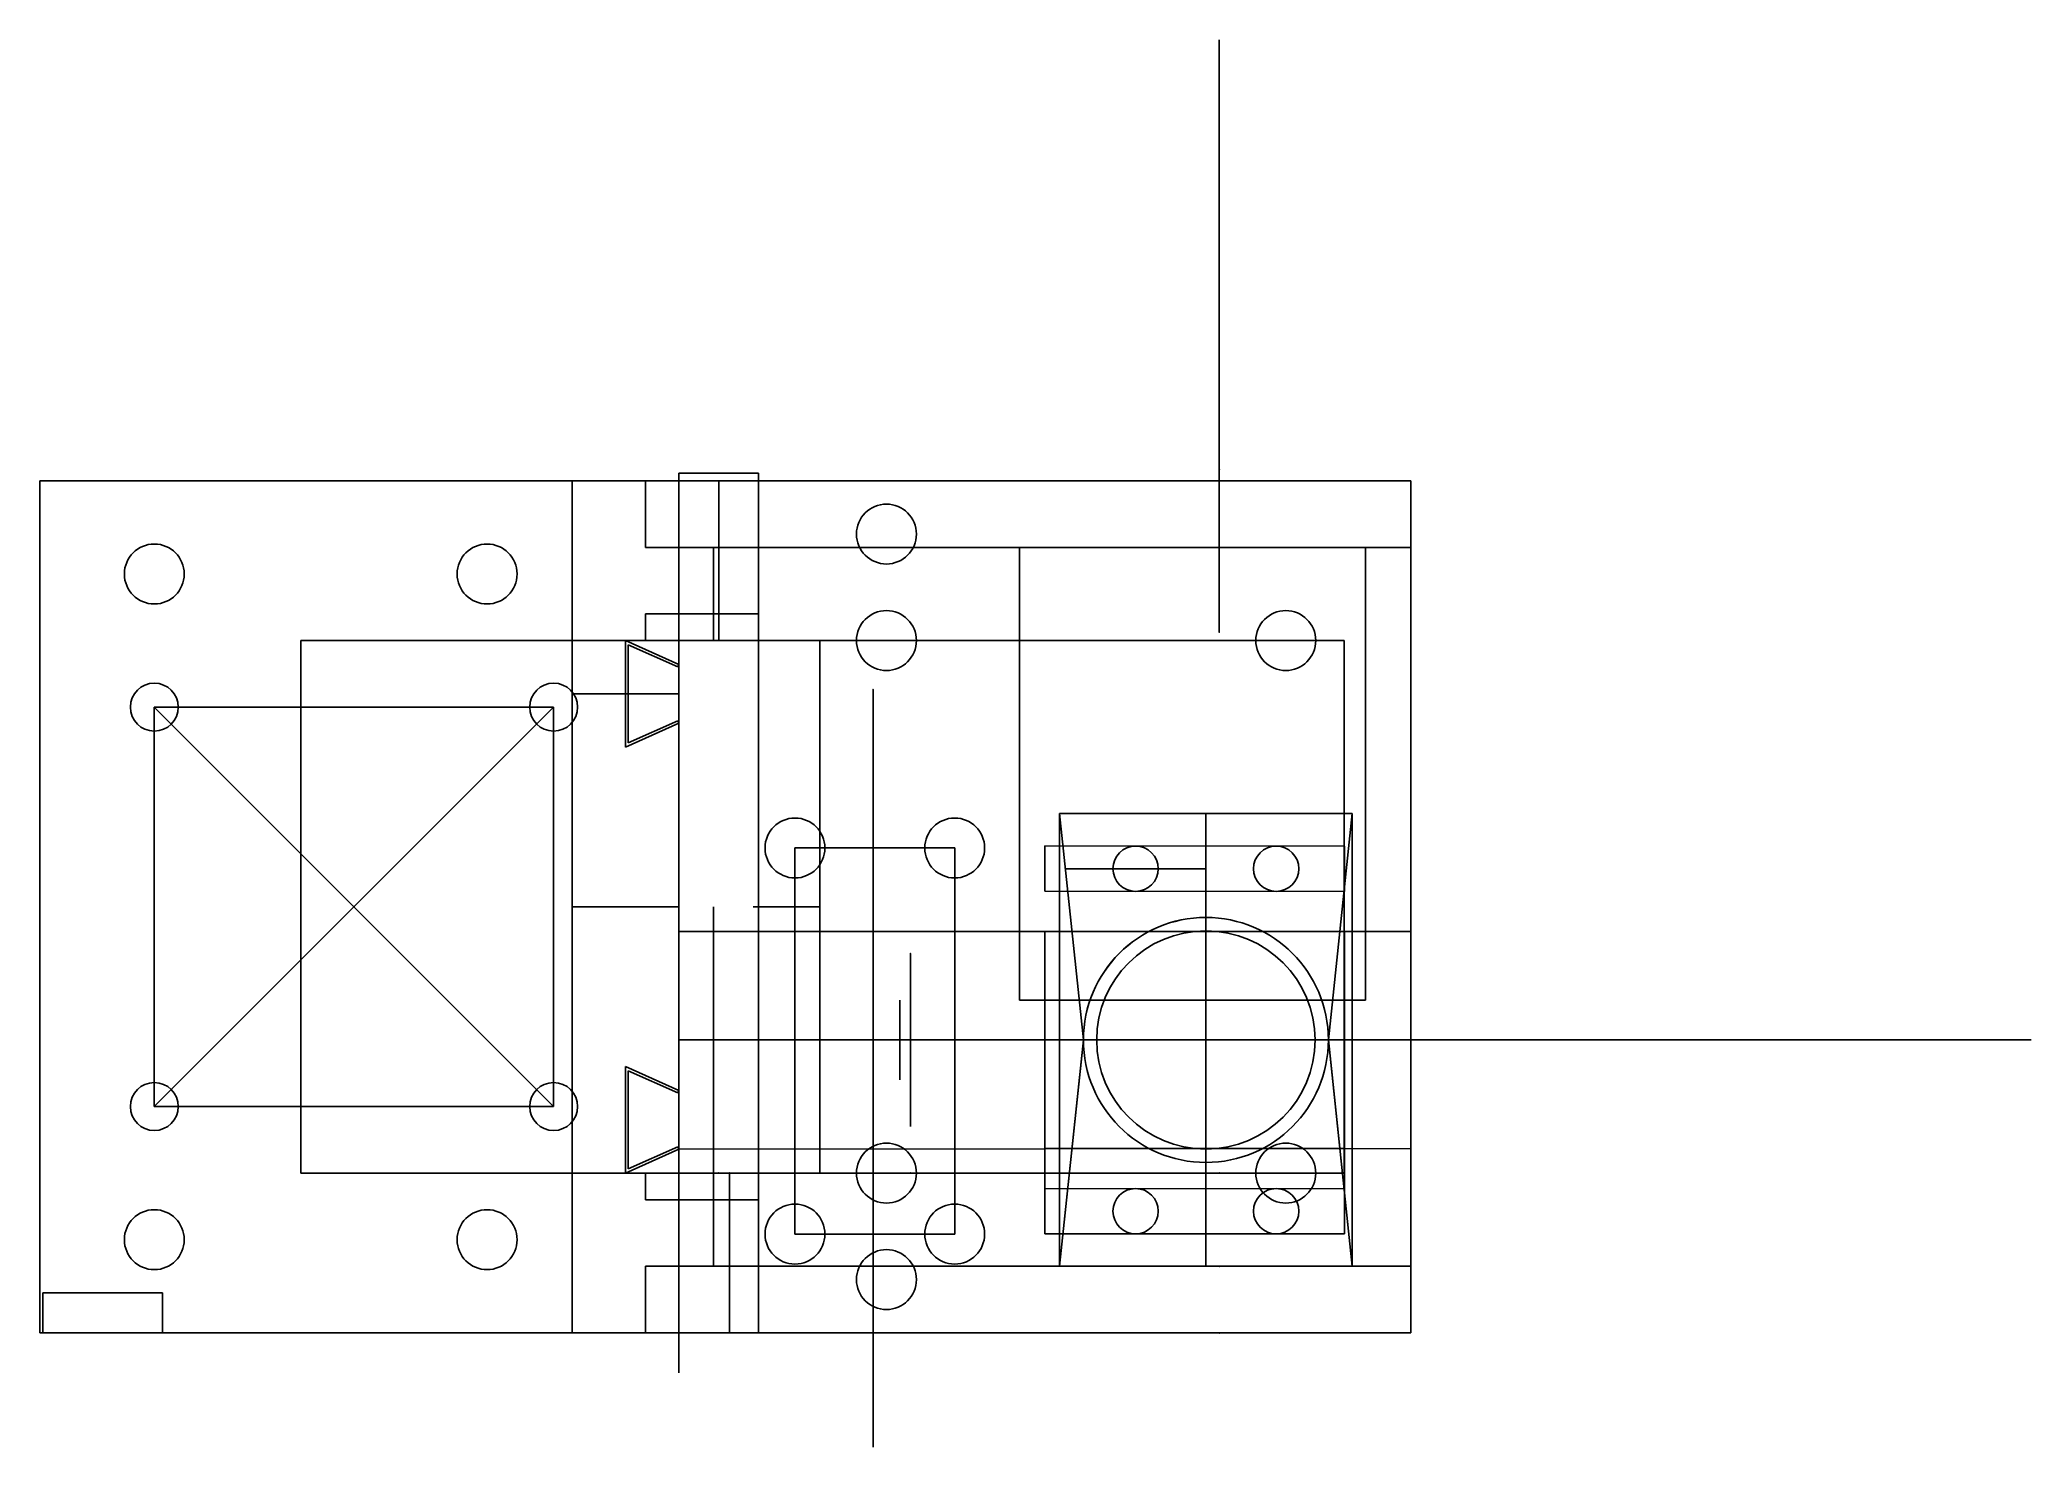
# Model space of a CAD drawing. Header units: centimetres. Extents: x -8.9 to 6.1, y -2.1 to 8.5.
import ezdxf

# ---------------------------------------------------------------- set-up
doc = ezdxf.new("R2010")
doc.units = ezdxf.units.CM
doc.header["$MEASUREMENT"] = 0
for name, color, linetype in [('robbans valve v22_Sketch10', 7, 'Continuous'), ('robbans valve v22_Sketch25', 7, 'Continuous'), ('robbans valve v22_Sketch26', 7, 'Continuous'), ('robbans valve v22_Sketch27', 7, 'Continuous'), ('robbans valve v22_Sketch28', 7, 'Continuous'), ('robbans valve v22_Sketch29', 7, 'Continuous'), ('robbans valve v22_Sketch30', 7, 'Continuous'), ('robbans valve v22_Sketch31', 7, 'Continuous'), ('robbans valve v22_Sketch32', 7, 'Continuous'), ('robbans valve v22_Sketch33', 7, 'Continuous'), ('robbans valve v22_Sketch34', 7, 'Continuous'), ('robbans valve v22_Sketch35', 7, 'Continuous'), ('robbans valve v22_Sketch36', 7, 'Continuous'), ('robbans valve v22_Sketch37', 7, 'Continuous'), ('robbans valve v22_Sketch38', 7, 'Continuous'), ('robbans valve v22_Sketch39', 7, 'Continuous'), ('robbans valve v22_Sketch40', 7, 'Continuous'), ('robbans valve v22_Sketch41', 7, 'Continuous'), ('robbans valve v22_Sketch42', 7, 'Continuous'), ('robbans valve v22_Sketch43', 7, 'Continuous'), ('robbans valve v22_Sketch44', 7, 'Continuous'), ('robbans valve v22_Sketch45', 7, 'Continuous'), ('robbans valve v22_Sketch46', 7, 'Continuous'), ('robbans valve v22_Sketch47', 7, 'Continuous'), ('robbans valve v22_Sketch48', 7, 'Continuous'), ('robbans valve v22_Sketch49', 7, 'Continuous'), ('robbans valve v22_Sketch50', 7, 'Continuous'), ('robbans valve v22_Sketch51', 7, 'Continuous'), ('robbans valve v22_Sketch52', 7, 'Continuous'), ('robbans valve v22_Sketch53', 7, 'Continuous'), ('robbans valve v22_Sketch54', 7, 'Continuous'), ('robbans valve v22_Sketch55', 7, 'Continuous'), ('robbans valve v22_Sketch56', 7, 'Continuous')]:
    doc.layers.add(name, color=color, linetype=linetype)

msp = doc.modelspace()

# ---------------------------------------------------------------- linework, layer by layer
at = {"layer": 'robbans valve v22_Sketch10'}
for p, q in [((0, 7.512, -0.151), (0, 8.512, -0.151)), ((0, 7.512, -0.151), (0, 8.512, -0.151)), ((0, 8.012, -1.017), (0, 5.993, -2.445)), ((0, 7.512, -0.151), (0, 8.012, -1.017)), ((0, 5.286, -1.445), (0, 7.517, -0.149)), ((0, 7.512, -0.151), (0, 7.012, 0.715)), ((0, 7.166, -0.352), (0, 7.512, -0.151)), ((0, 5.286, -1.445), (0, 7.491, -0.164)), ((0, 7.166, -0.352), (0, 7.468, -0.871)), ((0, 7.468, -0.871), (0, 5.773, -2.111)), ((0, 7.166, -0.352), (0, 6.865, 0.166)), ((0, 4.573, -1.86), (0, 7.166, -0.352)), ((0, 7.012, 0.715), (0, 4.767, -0.336)), ((0, 6.865, 0.166), (0, 4.949, -0.692)), ((0, 5.286, -1.445), (0, 6.496, -0.742)), ((0, 6.496, -0.742), (0, 4.573, -1.86))]:
    msp.add_line(p, q, dxfattribs=at)
at = {"layer": 'robbans valve v22_Sketch10', "extrusion": (1, 0, 0)}
for radius in [1.225, 0.825, 0.625, 0.125, 0.125]:
    msp.add_circle((5.286, -1.445), radius, dxfattribs=at)
at = {"layer": 'robbans valve v22_Sketch10'}
msp.add_point((0, 0), dxfattribs=at)
at = {"layer": 'robbans valve v22_Sketch25'}
for p, q in [((0, 8.012, -1.017), (0, 7.012, 0.715)), ((0, 8.012, -1.017), (0, 7.512, -0.151)), ((0, 7.589, -0.115), (0, 7.33, -0.265)), ((0, 5.286, -1.445), (0, 7.589, -0.115)), ((0, 7.18, -0.005), (0, 7.48, -0.525)), ((0, 5.675, -1.941), (0, 7.48, -0.525)), ((0, 7.33, -0.265), (0, 7.467, -0.503)), ((0, 7.39, -0.559), (0, 6.056, -1.52)), ((0, 7.33, -0.265), (0, 7.192, -0.027)), ((0, 7.18, -0.005), (0, 5.051, -0.861)), ((0, 7.105, -0.066), (0, 5.606, -0.74)), ((0, 6.056, -1.52), (0, 5.883, -1.645)), ((0, 5.831, -1.13), (0, 6.056, -1.52)), ((0, 5.831, -1.13), (0, 5.606, -0.74)), ((0, 5.051, -0.861), (0, 5.675, -1.941)), ((0, 5.606, -0.74), (0, 5.412, -0.828))]:
    msp.add_line(p, q, dxfattribs=at)
at = {"layer": 'robbans valve v22_Sketch25', "extrusion": (1, 0, 0)}
msp.add_circle((5.286, -1.445), 0.63, dxfattribs=at)
msp.add_arc((7.33, -0.265), 0.3, 281.5611, 138.4389, dxfattribs=at)
at = {"layer": 'robbans valve v22_Sketch25'}
for p in [(0, 5.286, -1.445), (0, 0)]:
    msp.add_point(p, dxfattribs=at)
at = {"layer": 'robbans valve v22_Sketch26'}
msp.add_point((0, 0), dxfattribs=at)
at = {"layer": 'robbans valve v22_Sketch27'}
msp.add_point((0, 0), dxfattribs=at)
at = {"layer": 'robbans valve v22_Sketch28'}
for p, q in [((-4.06, 4), (-4.06, 4.7)), ((-4.06, 4.7), (-3.8, 4.7)), ((-3.8, 4.7), (-3.8, 4)), ((-6.9, 4), (-3, 4)), ((-6.9, 0), (-6.9, 4)), ((-3, 4), (-3, 0)), ((-3, 4), (-3, 0.7)), ((-3, 2), (-3.5, 2)), ((-3, 0.7), (-3, 1.3)), ((-6.9, 0), (-3.8, 0)), ((-3, 0), (-6.9, 0)), ((-4.06, 0), (-4.06, -0.7)), ((-3.8, 0), (-4.06, 0)), ((-3.8, -0.7), (-3.8, 0)), ((-4.06, -0.7), (-3.8, -0.7))]:
    msp.add_line(p, q, dxfattribs=at)
msp.add_point((0, 0), dxfattribs=at)
at = {"layer": 'robbans valve v22_Sketch29'}
for p, q in [((-3, 4, 1.95), (-3, 0, 1.95)), ((-3, 0), (-3, 4)), ((-3, 4), (-3, 4, 1.95)), ((-3, 1.3), (-3, 1.3, 1.95)), ((-3, 0.7, 0.975), (-3, 1.3, 0.975)), ((-3, 0.7, 1.95), (-3, 0.7, 0.975)), ((-3, 0.7), (-3, 0.7, 1.95)), ((-3, 0, 1.95), (-3, 0))]:
    msp.add_line(p, q, dxfattribs=at)
at = {"layer": 'robbans valve v22_Sketch29', "extrusion": (1, 0, 0)}
msp.add_circle((1, 0.975, -3), 0.3, dxfattribs=at)
at = {"layer": 'robbans valve v22_Sketch29'}
msp.add_point((-3, 0), dxfattribs=at)
at = {"layer": 'robbans valve v22_Sketch30'}
for p, q in [((-3.8, -0.7, 1.95), (-3.8, 2, 1.95)), ((-3.8, 2, 1.95), (-3.8, 2, 1.7)), ((-3.8, -0.7, 0.255), (-3.8, 0, 0.255)), ((-3.8, -0.7, 1.695), (-3.8, 0, 1.695)), ((-3.8, 0, 1.695), (-3.8, -0.2, 1.695)), ((-3.8, -0.7), (-3.8, 0)), ((-3.8, 0), (-3.8, 0, 1.95)), ((-3.8, -0.7, 1.245), (-3.8, 0, 1.245)), ((-3.8, 0, 1.95), (-3.8, -0.7, 1.95)), ((-3.8, -0.7, 0.705), (-3.8, 0, 0.705)), ((-3.8, -0.2, 1.695), (-3.8, -0.2, 0.255)), ((-3.8, -0.7, 1.95), (-3.8, -0.7)), ((-3.8, -0.7, 0.975), (-3.8, -0.7, 0.255)), ((-3.8, -0.7, 1.695), (-3.8, -0.7, 1.245)), ((-3.8, -0.7, 0.975), (-3.8, -0.7, 1.695)), ((-3.8, -0.7, 0.255), (-3.8, -0.7, 0.705))]:
    msp.add_line(p, q, dxfattribs=at)
at = {"layer": 'robbans valve v22_Sketch30', "extrusion": (1, 0, 0)}
for centre, radius in [((4.427, 0.477, -3.8), 0.228), ((4.423, 1.47, -3.8), 0.225), ((-0.423, 1.47, -3.8), 0.225), ((-0.427, 0.477, -3.8), 0.228)]:
    msp.add_circle(centre, radius, dxfattribs=at)
at = {"layer": 'robbans valve v22_Sketch30'}
msp.add_point((-3.8, 0), dxfattribs=at)
at = {"layer": 'robbans valve v22_Sketch31'}
for p, q in [((-4.06, 2.25, 1.95), (-4.06, 5.2, 1.95)), ((-4.06, 5.2, -3.05), (-4.06, 2.25, -3.05)), ((-4.06, 5.2, -3.5), (-4.06, 5.2, -3.05)), ((-4.06, 5.2, -3.05), (-4.06, 4.7, -3.05)), ((-4.06, 5.2, 2.25), (-4.06, 2.25, 2.25)), ((-4.06, 5.2, 1.95), (-4.06, 2.25, 1.95)), ((-4.06, 5.2, 1.95), (-4.06, 5.2, 2.25)), ((-4.06, 5.2, 1.95), (-4.06, 5.2, -3.05)), ((-4.06, 2.25, -3.5), (-4.06, 5.2, -3.5)), ((-4.06, 4.7, 1.95), (-4.06, 5.2, 1.95)), ((-4.06, 4.7, 1.95), (-4.06, 4.7, -3.05)), ((-4.06, 4, 1.95), (-4.06, 4.7, 1.95)), ((-4.06, 4.7, -3.05), (-4.06, 4.7, 1.95)), ((-4.06, 4.7, 1.95), (-4.06, 4.7)), ((-4.06, 4.7, 1.95), (-4.06, -0.7, 1.95)), ((-4.06, 4.7), (-4.06, 4)), ((-4.06, 4.7, -3.05), (-4.06, 4, -3.05)), ((-4.06, 4, 1.95), (-4.06, 4.7, 1.95)), ((-4.06, 4.2, -3.05), (-4.06, 4, -3.05)), ((-4.06, 4, 1.95), (-4.06, 4.2, 1.95)), ((-4.06, 4.2, 1.95), (-4.06, 4.2, -3.05)), ((-4.06, 4, -3.05), (-4.06, 4, 1.95)), ((-4.06, 4), (-4.06, 4, 1.95)), ((-4.06, 4, -3.05), (-4.06, 4, 1.95)), ((-4.06, -0.7, 1.95), (-4.06, 2.25, 1.95)), ((-4.06, 2.25, -3.05), (-4.06, 2.25, -3.5)), ((-4.06, 2.25, 2.25), (-4.06, -1.5, 2.25)), ((-4.06, 2.25, 2.25), (-4.06, 2.25, -3.5)), ((-4.06, 2.25, -3.5), (-4.06, -1.5, -3.5)), ((-4.06, 2.25, -3.05), (-4.06, 0, -3.05)), ((-4.06, 0, 1.95), (-4.06, 2.25, 1.95)), ((-4.06, 2.25, 2.25), (-4.06, 2.25, 1.95)), ((-4.06, 2, 1.95), (-4.06, 2, 1)), ((-4.06, 0, -3.05), (-4.06, 0, 1.95)), ((-4.06, 0, 1.95), (-4.06, 0, 2.25)), ((-4.06, 0, -3.05), (-4.06, 0, -3.5)), ((-4.06, 0, -3.05), (-4.06, -0.7, -3.05)), ((-4.06, -0.2, 1.95), (-4.06, -0.2, 2.25)), ((-4.06, -0.2, 1.95), (-4.06, -0.2, -3.05)), ((-4.06, -0.2, -3.05), (-4.06, -0.2, -3.5)), ((-4.06, -0.7, -3.05), (-4.06, -0.7, 1.95)), ((-4.06, -0.7, 1.95), (-4.06, -0.7, 2.25)), ((-4.06, -0.7, -3.05), (-4.06, -0.7, -3.5)), ((-4.06, -1.2, 1.95), (-4.06, -1.2, -3.05)), ((-4.06, -1.2, -3.05), (-4.06, -1.2, -3.5)), ((-4.06, -1.2, 1.95), (-4.06, -1.2, 2.25))]:
    msp.add_line(p, q, dxfattribs=at)
at = {"layer": 'robbans valve v22_Sketch31', "extrusion": (-1, 0, 0)}
for centre, radius in [((-4.427, 0.477, 4.06), 0.228), ((-4.423, 1.47, 4.06), 0.225)]:
    msp.add_circle(centre, radius, dxfattribs=at)
at = {"layer": 'robbans valve v22_Sketch31'}
msp.add_point((-4.06, 0), dxfattribs=at)
at = {"layer": 'robbans valve v22_Sketch32'}
for p, q in [((-2.6, 3.275, 2.584), (-2.6, 3.526, 2.151)), ((-2.6, 3.295, 1.097), (-2.6, 1.707, -0.025)), ((-2.6, 0.481, 0.673), (-2.6, 2.677, 1.951)), ((-2.6, 2.677, 1.951), (-2.6, 2.504, 1.85)), ((-2.6, 2.504, 1.85), (-2.6, 2.642, 1.613)), ((-2.6, 2.642, 1.613), (-2.6, 1.745, 0.888)), ((-2.6, 2.504, 1.85), (-2.6, 2.366, 2.088)), ((-2.6, 2.366, 2.088), (-2.6, 1.292, 1.666)), ((-2.6, 2.305, 1.34), (-2.6, 1.547, 0.728)), ((-2.6, 0.481, 2.085), (-2.6, 2.243, 2.909)), ((-2.6, 1.829, 1.877), (-2.6, 1.055, 1.572)), ((-2.6, 1.519, 1.277), (-2.6, 1.745, 0.888)), ((-2.6, 1.519, 1.277), (-2.6, 1.292, 1.666)), ((-2.6, 1, 0.975), (-2.6, 0.4, 0.975)), ((-2.6, 1, 0.975), (-2.6, 0.481, 0.673)), ((-2.6, 0.481, 0.673), (-2.6, -2.059, 0.673))]:
    msp.add_line(p, q, dxfattribs=at)
at = {"layer": 'robbans valve v22_Sketch32', "extrusion": (-1, 0, 0)}
for radius in [0.6, 0.375]:
    msp.add_circle((-1, 0.975, 2.6), radius, dxfattribs=at)
for centre, radius, start, end in [((-2.833, 1.751, 2.6), 0.8, 150, 234.7299), ((-2.582, 2.184, 2.6), 0.8, 64.933, 150), ((-2.427, 1.805, 2.6), 0.289, 77.7453, 221.8547), ((-1, 0.975, 2.6), 1.225, 234.7299, 64.933)]:
    msp.add_arc(centre, radius, start, end, dxfattribs=at)
at = {"layer": 'robbans valve v22_Sketch32'}
msp.add_point((-2.6, 0, 0), dxfattribs=at)
at = {"layer": 'robbans valve v22_Sketch33'}
for p, q in [((-4.06, 5.2, 4.25), (-4.86, 5.2, 4.25)), ((-4.86, 5.2, 4.25), (-4.86, -1.2, 4.25)), ((-4.06, 5.2, 4.25), (-4.06, -1.2, 4.25)), ((1.44, 5.2, 4.25), (-4.06, 5.2, 4.25)), ((-4.06, -1.2, 4.25), (-4.06, 5.2, 4.25)), ((-4.06, 5.2, 4.25), (-4.06, 2, 4.25)), ((1.44, -1.2, 4.25), (1.44, 5.2, 4.25)), ((-4.46, 3.6, 4.25), (-4.46, 4, 4.25)), ((-4.46, 4, 4.25), (-4.06, 3.82, 4.25)), ((-4.06, 3.6, 4.25), (-4.86, 3.6, 4.25)), ((-4.46, 3.6, 4.25), (-4.46, 3.2, 4.25)), ((-4.46, 3.2, 4.25), (-4.06, 3.38, 4.25)), ((-4.06, 2, 4.25), (-4.86, 2, 4.25)), ((1.44, 1.815, 4.25), (-4.06, 1.815, 4.25)), ((-1.31, 1.815, 4.25), (-1.31, 0.183, 4.25)), ((1.44, 1.815, 4.25), (0.94, 1.815, 4.25)), ((0.94, 1.815, 4.25), (0.941, 0.185, 4.25)), ((1.44, 1, 4.25), (1.44, 1.815, 4.25)), ((-3, 1.3, 4.25), (-3, 0.7, 4.25)), ((-2.4, 0.7, 4.25), (-2.4, 1.3, 4.25)), ((-2.4, 1.3, 4.25), (-2.4, 1, 4.25)), ((-2.4, 1, 4.25), (-4.06, 1, 4.25)), ((-2.4, 1, 4.25), (2.8, 1, 4.25)), ((1.44, 1, 4.25), (1.44, 0.185, 4.25)), ((2.8, 1, 4.25), (6.1, 1, 4.25)), ((-4.46, 0.4, 4.25), (-4.46, 0.8, 4.25)), ((-4.46, 0.8, 4.25), (-4.06, 0.62, 4.25)), ((-4.46, 0.4, 4.25), (-4.46, 0, 4.25)), ((-4.46, 0, 4.25), (-4.06, 0.18, 4.25)), ((1.44, 0.185, 4.25), (-4.06, 0.18, 4.25)), ((-4.86, -1.2, 4.25), (-4.06, -1.2, 4.25)), ((-4.06, -1.2, 4.25), (1.44, -1.2, 4.25))]:
    msp.add_line(p, q, dxfattribs=at)
msp.add_point((0, 0, 4.25), dxfattribs=at)
at = {"layer": 'robbans valve v22_Sketch34'}
for p, q in [((-4.06, -1.2, 3.95), (-4.06, 5.2, 3.95)), ((-4.06, 5.2, 3.95), (1.44, 5.2, 3.95)), ((1.44, 5.2, 3.95), (1.44, -1.2, 3.95)), ((-1.31, 2.117, 3.95), (-1.309, 2.457, 3.95)), ((-1.309, 2.457, 3.95), (0.942, 2.455, 3.95)), ((0.942, 2.115, 3.95), (0.942, 2.455, 3.95)), ((0.942, 2.115, 3.95), (-1.31, 2.117, 3.95)), ((-1.31, 1.815, 3.95), (-1.31, 0.183, 3.95)), ((0.94, 1.815, 3.95), (-1.31, 1.815, 3.95)), ((0.941, 0.185, 3.95), (0.94, 1.815, 3.95)), ((0.941, 1, 3.95), (0.4, 1, 3.95)), ((0.941, 0.185, 3.95), (0.941, 1, 3.95)), ((-1.31, 0.183, 3.95), (0.941, 0.185, 3.95)), ((-1.31, 0.183, 3.95), (-1.31, -0.117, 3.95)), ((0.941, 0.185, 3.95), (0.942, -0.115, 3.95)), ((0.942, -0.115, 3.95), (-1.31, -0.117, 3.95)), ((-1.31, -0.117, 3.95), (-1.309, -0.457, 3.95)), ((0.942, -0.115, 3.95), (0.942, -0.455, 3.95)), ((-1.309, -0.457, 3.95), (0.942, -0.455, 3.95)), ((1.44, -1.2, 3.95), (-4.06, -1.2, 3.95))]:
    msp.add_line(p, q, dxfattribs=at)
msp.add_point((0, 0, 3.95), dxfattribs=at)
at = {"layer": 'robbans valve v22_Sketch35'}
for p, q in [((-4.06, -1.2, 3.95), (-4.06, 5.2, 3.95)), ((-4.06, 5.2, 3.95), (1.44, 5.2, 3.95)), ((1.44, 5.2, 3.95), (1.44, -1.2, 3.95)), ((-0.1, 2.7, 3.95), (-1.2, 2.7, 3.95)), ((-1.2, 2.7, 3.95), (-1.02, 1.001, 3.95)), ((-0.1, 2.7, 3.95), (1, 2.7, 3.95)), ((-0.1, 1, 3.95), (-0.1, 2.7, 3.95)), ((1, 2.7, 3.95), (0.82, 1.001, 3.95)), ((-1.309, 2.457, 3.95), (-1.31, 2.117, 3.95)), ((0.942, 2.455, 3.95), (-1.309, 2.457, 3.95)), ((-0.1, 2.456, 3.95), (-0.1, 2.116, 3.95)), ((0.942, 2.115, 3.95), (0.942, 2.455, 3.95)), ((-0.1, 2.286, 3.95), (-1.156, 2.286, 3.95)), ((-1.31, 2.117, 3.95), (0.942, 2.115, 3.95)), ((-1.31, 1.815, 3.95), (-1.31, 0.183, 3.95)), ((0.94, 1.815, 3.95), (-1.31, 1.815, 3.95)), ((0.941, 0.185, 3.95), (0.94, 1.815, 3.95)), ((-2.4, 1, 3.95), (2.8, 1, 3.95)), ((-1.2, -0.7, 3.95), (-1.02, 0.999, 3.95)), ((-0.1, 1, 3.95), (-0.1, -0.7, 3.95)), ((1, -0.7, 3.95), (0.82, 0.999, 3.95)), ((-1.31, 0.183, 3.95), (0.941, 0.185, 3.95)), ((0.942, -0.115, 3.95), (-1.31, -0.117, 3.95)), ((-1.31, -0.117, 3.95), (-1.309, -0.457, 3.95)), ((0.942, -0.455, 3.95), (0.942, -0.115, 3.95)), ((-1.309, -0.457, 3.95), (0.942, -0.455, 3.95)), ((-0.1, -0.7, 3.95), (-1.2, -0.7, 3.95)), ((-0.1, -0.7, 3.95), (1, -0.7, 3.95)), ((1.44, -1.2, 3.95), (-4.06, -1.2, 3.95))]:
    msp.add_line(p, q, dxfattribs=at)
at = {"layer": 'robbans valve v22_Sketch35', "extrusion": (0, 0, -1)}
for centre, radius in [((0.628, 2.286, -3.95), 0.17), ((-0.428, 2.286, -3.95), 0.17), ((0.1, 1, -3.95), 0.92), ((0.1, 1, -3.95), 0.82), ((0.628, -0.286, -3.95), 0.17), ((-0.428, -0.286, -3.95), 0.17)]:
    msp.add_circle(centre, radius, dxfattribs=at)
at = {"layer": 'robbans valve v22_Sketch35'}
msp.add_point((0, 0, 3.95), dxfattribs=at)
at = {"layer": 'robbans valve v22_Sketch36'}
for p, q in [((-1.2, 2.7, 3.65), (-1.02, 1.001, 3.65)), ((-1.2, 2.7, 3.65), (-1.2, -0.7, 3.65)), ((-1.02, 1.001, 3.65), (-1.2, 2.7, 3.65)), ((-1.2, 2.7, 3.65), (-0.1, 2.7, 3.65)), ((-0.1, 2.7, 3.65), (-0.1, 1.92, 3.65)), ((0.82, 1, 3.65), (1, 2.7, 3.65)), ((1, -0.7, 3.65), (1, 2.7, 3.65)), ((-1.02, 1.001, 3.65), (-1.2, -0.7, 3.65)), ((1, -0.7, 3.65), (0.82, 1, 3.65)), ((-1.2, -0.7, 3.65), (1, -0.7, 3.65))]:
    msp.add_line(p, q, dxfattribs=at)
at = {"layer": 'robbans valve v22_Sketch36', "extrusion": (0, 0, -1)}
msp.add_circle((0.628, 2.286, -3.65), 0.17, dxfattribs=at)
msp.add_arc((0.1, 1, -3.65), 0.92, 0.0758, 90, dxfattribs=at)
at = {"layer": 'robbans valve v22_Sketch36'}
msp.add_point((0, 0, 3.65), dxfattribs=at)
at = {"layer": 'robbans valve v22_Sketch37'}
for p, q in [((-2.32, 1.289, -0.711), (-2.32, 1.281, -0.764)), ((-2.32, 0.731, -0.766), (-2.32, 0.723, -0.713))]:
    msp.add_line(p, q, dxfattribs=at)
at = {"layer": 'robbans valve v22_Sketch37', "extrusion": (-1, 0, 0)}
for radius in [0.65, 0.375]:
    msp.add_circle((-1, 0.975, 2.32), radius, dxfattribs=at)
for centre, radius, start, end in [((-1, 0.975, 2.32), 0.6, 346.5491, 193.0509), ((-21.068, -3.677, 2.32), 20, 8.5273, 13.0509), ((-1.006, -0.676, 2.32), 0.289, 197.7453, 341.8547), ((19.035, -3.817, 2.32), 20, 166.5491, 171.0727)]:
    msp.add_arc(centre, radius, start, end, dxfattribs=at)
at = {"layer": 'robbans valve v22_Sketch37'}
msp.add_point((-2.32, 0), dxfattribs=at)
at = {"layer": 'robbans valve v22_Sketch38'}
for p, q in [((-1.02, 1.001, 3.65), (-1.2, 2.7, 3.65)), ((-1.02, 1.001, 3.65), (-1.2, 2.7, 3.65)), ((-1.2, 2.7, 3.65), (-0.1, 2.7, 3.65)), ((-1.2, -0.7, 3.65), (-1.2, 2.7, 3.65)), ((-0.1, 2.7, 3.65), (-0.1, 1.92, 3.65)), ((-1.02, 1.001, 3.65), (-1.2, -0.7, 3.65))]:
    msp.add_line(p, q, dxfattribs=at)
at = {"layer": 'robbans valve v22_Sketch38', "extrusion": (0, 0, -1)}
msp.add_circle((0.628, 2.286, -3.65), 0.17, dxfattribs=at)
msp.add_arc((0.1, 1, -3.65), 0.92, 0.0758, 90, dxfattribs=at)
at = {"layer": 'robbans valve v22_Sketch38'}
msp.add_point((0, 0, 3.65), dxfattribs=at)
at = {"layer": 'robbans valve v22_Sketch39'}
for p, q in [((1.44, 5.2, 4.25), (-4.06, 5.2, 4.25)), ((-4.06, 5.2, 4.25), (-4.06, 3.82, 4.25)), ((1.44, -1.2, 4.25), (1.44, 5.2, 4.25)), ((-4.068, 3.802, 4.25), (-4.44, 3.969, 4.25)), ((-4.44, 3.969, 4.25), (-4.44, 3.231, 4.25)), ((-4.06, 3.82, 4.25), (-4.068, 3.802, 4.25)), ((-4.44, 3.231, 4.25), (-4.068, 3.398, 4.25)), ((-4.068, 3.398, 4.25), (-4.06, 3.38, 4.25)), ((-4.06, 3.38, 4.25), (-4.06, 0.62, 4.25)), ((-1.31, 2.117, 4.25), (-1.309, 2.457, 4.25)), ((-1.309, 2.457, 4.25), (0.942, 2.455, 4.25)), ((0.942, 2.455, 4.25), (0.942, 2.115, 4.25)), ((0.942, 2.115, 4.25), (-1.31, 2.117, 4.25)), ((-1.31, 0.183, 4.25), (-1.31, 1.815, 4.25)), ((-1.31, 1.815, 4.25), (0.94, 1.815, 4.25)), ((0.94, 1.815, 4.25), (0.941, 0.185, 4.25)), ((-4.068, 0.602, 4.25), (-4.44, 0.769, 4.25)), ((-4.44, 0.769, 4.25), (-4.44, 0.031, 4.25)), ((-4.06, 0.62, 4.25), (-4.068, 0.602, 4.25)), ((-4.44, 0.031, 4.25), (-4.068, 0.198, 4.25)), ((-4.068, 0.198, 4.25), (-4.06, 0.18, 4.25)), ((-4.06, 0.18, 4.25), (-4.06, -1.2, 4.25)), ((0.941, 0.185, 4.25), (-1.31, 0.183, 4.25)), ((-1.31, -0.117, 4.25), (0.942, -0.115, 4.25)), ((-1.309, -0.457, 4.25), (-1.31, -0.117, 4.25)), ((0.942, -0.115, 4.25), (0.942, -0.455, 4.25)), ((0.942, -0.455, 4.25), (-1.309, -0.457, 4.25)), ((-4.06, -1.2, 4.25), (1.44, -1.2, 4.25))]:
    msp.add_line(p, q, dxfattribs=at)
msp.add_point((0, 0, 4.25), dxfattribs=at)
at = {"layer": 'robbans valve v22_Sketch40'}
for p, q in [((-4.06, -1.2, 4.25), (-8.86, -1.2, 4.25)), ((-8.86, -1.2, 3.95), (-4.31, -1.2, 3.95)), ((-8.86, -1.2, 4.25), (-8.86, -1.2, 3.95)), ((-8.837, -1.2, 3.95), (-2.991, -1.2, 3.95)), ((-8.837, -1.2, 3.95), (-4.31, -1.2, -0.577)), ((-7.939, -1.2, 3.95), (-4.31, -1.2, 0.321)), ((-7.939, -1.2, 3.95), (-3.298, -1.2, 3.95)), ((-4.31, -1.2, 3.95), (-4.31, -1.2, -1.5)), ((-4.31, -1.2, -1.5), (-4.06, -1.2, -1.5)), ((-4.06, -1.2, -1.5), (-4.06, -1.2, 4.25))]:
    msp.add_line(p, q, dxfattribs=at)
msp.add_point((0, -1.2), dxfattribs=at)
at = {"layer": 'robbans valve v22_Sketch41'}
for p, q in [((-8.86, -1.2, 3.95), (-8.86, 5.2, 3.95)), ((-8.86, 5.2, 3.95), (-4.31, 5.2, 3.95)), ((-4.31, 5.2, 3.95), (-4.31, 4.7, 3.95)), ((-4.31, 4.7, 3.95), (-4.06, 4.7, 3.95)), ((-4.06, 4.7, 3.95), (-4.06, 4.2, 3.95)), ((-4.06, 4.2, 3.95), (-4.31, 4.2, 3.95)), ((-4.31, 4.2, 3.95), (-4.31, 4, 3.95)), ((-4.31, 4, 3.95), (-4.06, 4, 3.95)), ((-4.06, 4, 3.95), (-4.06, 0, 3.95)), ((-5, 3.5, 3.95), (-8, 3.5, 3.95)), ((-5, 3.5, 3.95), (-8, 0.5, 3.95)), ((-8, 3.5, 3.95), (-5, 0.5, 3.95)), ((-8, 3.5, 3.95), (-8, 0.5, 3.95)), ((-5, 0.5, 3.95), (-5, 3.5, 3.95)), ((-8, 0.5, 3.95), (-5, 0.5, 3.95)), ((-4.06, 0, 3.95), (-4.31, 0, 3.95)), ((-4.31, 0, 3.95), (-4.31, -0.2, 3.95)), ((-4.31, -0.2, 3.95), (-4.06, -0.2, 3.95)), ((-4.06, -0.2, 3.95), (-4.06, -0.7, 3.95)), ((-4.06, -0.7, 3.95), (-4.31, -0.7, 3.95)), ((-4.31, -0.7, 3.95), (-4.31, -1.2, 3.95)), ((-8.837, -0.9, 3.95), (-8.837, -1.2, 3.95)), ((-7.939, -0.9, 3.95), (-8.837, -0.9, 3.95)), ((-7.939, -1.2, 3.95), (-7.939, -0.9, 3.95)), ((-8.837, -1.2, 3.95), (-8.86, -1.2, 3.95)), ((-4.31, -1.2, 3.95), (-7.939, -1.2, 3.95))]:
    msp.add_line(p, q, dxfattribs=at)
at = {"layer": 'robbans valve v22_Sketch41', "extrusion": (0, 0, -1)}
for centre in [(8, 3.5, -3.95), (5, 3.5, -3.95), (8, 0.5, -3.95), (5, 0.5, -3.95)]:
    msp.add_circle(centre, 0.18, dxfattribs=at)
at = {"layer": 'robbans valve v22_Sketch41'}
for p in [(-6.5, 2, 3.95), (0, 0, 3.95)]:
    msp.add_point(p, dxfattribs=at)
at = {"layer": 'robbans valve v22_Sketch42'}
for p, q in [((-4.06, 5.2, -2.5), (-4.06, 5.2, 4.25)), ((-4.06, 5.2, -2.05), (-4.06, 5.2, -2.5)), ((-4.06, 5.2, -1.45), (-4.06, -1.2, -1.45)), ((-4.06, 5.2, 4.25), (-4.06, 3.82, 4.25)), ((-4.06, -1.2, -2.5), (-4.06, 5.2, -2.5)), ((-4.06, -1.2, -2.05), (-4.06, 5.2, -2.05)), ((-4.06, -1.2, -2.05), (-4.06, 5.2, -2.05)), ((-4.06, 5.2, -2.05), (-4.06, 5.2, -1.45)), ((-4.06, 5.2, -2.5), (-4.06, -1.2, -2.5)), ((-4.06, 4.2, -1.45), (-4.06, 4.7, -1.45)), ((-4.06, 4.7, -2.05), (-4.06, 4.2, -2.05)), ((-4.06, 4.2, 3.95), (-4.06, 4.7, 3.95)), ((-4.06, 4.7, -1.45), (-4.06, 4.7, -2.05)), ((-4.06, 4.7, -2.05), (-4.06, 4.2, -2.05)), ((-4.06, 4.7, 3.95), (-4.06, 4.7, -2.05)), ((-4.06, 4.7, -1.45), (-4.06, 4.7, -1.6)), ((-4.06, 4.2, -1.45), (-4.06, 4.7, -1.45)), ((-4.06, 4.7, -1.6), (-4.06, 4.2, -1.6)), ((-4.06, 4.2, -2.05), (-4.06, 4.2, -1.45)), ((-4.06, 4.2, 3.5), (-4.06, 4.2, 3.95)), ((-4.06, 4.2, 2.5), (-4.06, 4.2, 3.44)), ((-4.06, 4.2, -2.05), (-4.06, 4.2, 2.455)), ((-4.06, 4.2, -1.6), (-4.06, 4.2, -1.45)), ((-4.06, 0, 3.95), (-4.06, 4, 3.95)), ((-4.06, 4, -2.05), (-4.06, 0, -2.05)), ((-4.06, 4, 3.95), (-4.06, 4, -2.05)), ((-4.06, 3.82, 4.25), (-4.06, 3.82, 4.05)), ((-4.06, 3.82, 4.05), (-4.06, 3.38, 4.05)), ((-4.06, 3.38, 4.05), (-4.06, 3.38, 4.25)), ((-4.06, 3.38, 4.25), (-4.06, 0.62, 4.25)), ((-4.06, 0.62, 4.25), (-4.06, 0.62, 4.05)), ((-4.06, 0.62, 4.05), (-4.06, 0.18, 4.05)), ((-4.06, 0.18, 4.05), (-4.06, 0.18, 4.25)), ((-4.06, 0.18, 4.25), (-4.06, -1.2, 4.25)), ((-4.06, 0, -2.05), (-4.06, 0, 3.95)), ((-4.06, -0.2, 3.95), (-4.06, -0.2, -2.05)), ((-4.06, -0.2, -2.05), (-4.06, -0.7, -2.05)), ((-4.06, -0.2, -1.45), (-4.06, -0.7, -1.45)), ((-4.06, -0.7, -2.05), (-4.06, -0.2, -2.05)), ((-4.06, -0.2, -2.05), (-4.06, -0.2, -1.45)), ((-4.06, -0.7, 3.95), (-4.06, -0.2, 3.95)), ((-4.06, -0.7, -1.45), (-4.06, -0.2, -1.45)), ((-4.06, -0.2, -1.45), (-4.06, -0.2, -1.6)), ((-4.06, -0.2, -1.6), (-4.06, -0.7, -1.6)), ((-4.06, -0.7, -2.05), (-4.06, -0.7, 3.95)), ((-4.06, -0.7, -1.45), (-4.06, -0.7, -2.05)), ((-4.06, -0.7, -1.6), (-4.06, -0.7, -1.45)), ((-4.06, -1.2, -2.5), (-4.06, -1.2, -2.05)), ((-4.06, -1.2, 4.25), (-4.06, -1.2, -2.5)), ((-4.06, -1.2, -1.45), (-4.06, -1.2, -2.05))]:
    msp.add_line(p, q, dxfattribs=at)
at = {"layer": 'robbans valve v22_Sketch42', "extrusion": (1, 0, 0)}
for centre, radius, start, end in [((4.423, 3.47, -4.06), 0.225, 172.3347, 187.6653), ((4.427, 2.477, -4.06), 0.228, 174.2945, 185.7055)]:
    msp.add_arc(centre, radius, start, end, dxfattribs=at)
at = {"layer": 'robbans valve v22_Sketch42'}
msp.add_point((-4.06, 0), dxfattribs=at)
at = {"layer": 'robbans valve v22_Sketch43'}
for p, q in [((-4.06, 4, -2.05), (-4.06, 0, -2.05)), ((0.94, 4, -2.05), (-4.06, 4, -2.05)), ((0.94, 0, -2.05), (0.94, 4, -2.05)), ((-4.06, 0, -2.05), (0.94, 0, -2.05))]:
    msp.add_line(p, q, dxfattribs=at)
msp.add_point((0, 0, -2.05), dxfattribs=at)
at = {"layer": 'robbans valve v22_Sketch44'}
for p, q in [((0.94, 4, -2.05), (-4.06, 4, -2.05)), ((-4.06, 4, -2.05), (-4.06, 0, -2.05)), ((0.94, 0, -2.05), (0.94, 4, -2.05)), ((0.94, 0, -2.05), (0.94, 4, -2.05)), ((-1.31, 1.815, -2.05), (0.94, 1.815, -2.05)), ((-1.31, 0.183, -2.05), (-1.31, 1.815, -2.05)), ((-1.31, 0.185, -2.05), (-1.31, 1.815, -2.05)), ((-1.31, 1.815, -2.05), (0.941, 1.815, -2.05)), ((0.941, 1.815, -2.05), (0.941, 0.185, -2.05)), ((0.941, 0.185, -2.05), (-1.31, 0.183, -2.05)), ((0.941, 0.185, -2.05), (-1.31, 0.185, -2.05)), ((-4.06, 0, -2.05), (0.94, 0, -2.05))]:
    msp.add_line(p, q, dxfattribs=at)
msp.add_point((0, 0, -2.05), dxfattribs=at)
at = {"layer": 'robbans valve v22_Sketch45'}
for p, q in [((-4.06, 5.2, 3.95), (1.44, 5.2, 3.95)), ((-4.06, 3.82, 3.95), (-4.06, 5.2, 3.95)), ((1.44, 5.2, 3.95), (1.44, -1.2, 3.95)), ((-4.44, 3.231, 3.95), (-4.44, 3.969, 3.95)), ((-4.44, 3.969, 3.95), (-4.068, 3.802, 3.95)), ((-4.068, 3.802, 3.95), (-4.06, 3.82, 3.95)), ((-4.068, 3.398, 3.95), (-4.44, 3.231, 3.95)), ((-4.06, 3.38, 3.95), (-4.068, 3.398, 3.95)), ((-4.06, 0.62, 3.95), (-4.06, 3.38, 3.95)), ((-3.187, -0.458, 3.95), (-3.187, 2.442, 3.95)), ((-3.187, 2.442, 3.95), (-1.987, 2.442, 3.95)), ((-1.987, 2.442, 3.95), (-1.987, -0.458, 3.95)), ((-1.309, 2.457, 3.95), (-1.31, 2.117, 3.95)), ((0.942, 2.455, 3.95), (-1.309, 2.457, 3.95)), ((0.942, 2.115, 3.95), (0.942, 2.455, 3.95)), ((-1.31, 2.117, 3.95), (0.942, 2.115, 3.95)), ((-1.31, 1.815, 3.95), (-1.31, 0.183, 3.95)), ((0.94, 1.815, 3.95), (-1.31, 1.815, 3.95)), ((0.941, 0.185, 3.95), (0.94, 1.815, 3.95)), ((-4.44, 0.031, 3.95), (-4.44, 0.769, 3.95)), ((-4.44, 0.769, 3.95), (-4.068, 0.602, 3.95)), ((-4.068, 0.602, 3.95), (-4.06, 0.62, 3.95)), ((-4.068, 0.198, 3.95), (-4.44, 0.031, 3.95)), ((-4.06, 0.18, 3.95), (-4.068, 0.198, 3.95)), ((-4.06, -1.2, 3.95), (-4.06, 0.18, 3.95)), ((-1.31, 0.183, 3.95), (0.941, 0.185, 3.95)), ((0.942, -0.115, 3.95), (-1.31, -0.117, 3.95)), ((-1.31, -0.117, 3.95), (-1.309, -0.457, 3.95)), ((0.942, -0.455, 3.95), (0.942, -0.115, 3.95)), ((-1.987, -0.458, 3.95), (-3.187, -0.458, 3.95)), ((-1.309, -0.457, 3.95), (0.942, -0.455, 3.95)), ((1.44, -1.2, 3.95), (-4.06, -1.2, 3.95))]:
    msp.add_line(p, q, dxfattribs=at)
at = {"layer": 'robbans valve v22_Sketch45', "extrusion": (0, 0, -1)}
for centre in [(3.187, 2.442, -3.95), (1.987, 2.442, -3.95), (3.187, -0.458, -3.95), (1.987, -0.458, -3.95)]:
    msp.add_circle(centre, 0.225, dxfattribs=at)
at = {"layer": 'robbans valve v22_Sketch45'}
msp.add_point((0, 0, 3.95), dxfattribs=at)
at = {"layer": 'robbans valve v22_Sketch46', "extrusion": (0, 0, -1)}
for centre in [(8, 4.5, -3.95), (5.5, 4.5, -3.95), (2.5, 4, -3.95), (-0.5, 4, -3.95), (8, -0.5, -3.95), (5.5, -0.5, -3.95), (2.5, -0.8, -3.95)]:
    msp.add_circle(centre, 0.225, dxfattribs=at)
at = {"layer": 'robbans valve v22_Sketch46'}
msp.add_point((0, 0, 3.95), dxfattribs=at)
at = {"layer": 'robbans valve v22_Sketch47'}
for p, q in [((-4.06, 5.257, 3.95), (-4.06, -1.2, 3.95)), ((-3.46, 5.257, 3.95), (-4.06, 5.257, 3.95)), ((-3.46, -1.2, 3.95), (-3.46, 5.257, 3.95)), ((-4.06, 3.82, 3.95), (-4.06, 5.2, 3.95)), ((-4.06, 5.2, 3.95), (1.44, 5.2, 3.95)), ((1.44, 5.2, 3.95), (1.44, -1.2, 3.95)), ((-4.44, 3.969, 3.95), (-4.068, 3.802, 3.95)), ((-4.44, 3.231, 3.95), (-4.44, 3.969, 3.95)), ((-4.068, 3.802, 3.95), (-4.06, 3.82, 3.95)), ((-4.068, 3.398, 3.95), (-4.44, 3.231, 3.95)), ((-4.06, 3.38, 3.95), (-4.068, 3.398, 3.95)), ((-4.06, 0.62, 3.95), (-4.06, 3.38, 3.95)), ((-1.309, 2.457, 3.95), (-1.31, 2.117, 3.95)), ((0.942, 2.455, 3.95), (-1.309, 2.457, 3.95)), ((0.942, 2.115, 3.95), (0.942, 2.455, 3.95)), ((-1.31, 2.117, 3.95), (0.942, 2.115, 3.95)), ((0.94, 1.815, 3.95), (-1.31, 1.815, 3.95)), ((-1.31, 1.815, 3.95), (-1.31, 0.183, 3.95)), ((0.941, 0.185, 3.95), (0.94, 1.815, 3.95)), ((-4.44, 0.769, 3.95), (-4.068, 0.602, 3.95)), ((-4.44, 0.031, 3.95), (-4.44, 0.769, 3.95)), ((-4.068, 0.602, 3.95), (-4.06, 0.62, 3.95)), ((-4.068, 0.198, 3.95), (-4.44, 0.031, 3.95)), ((-4.06, 0.18, 3.95), (-4.068, 0.198, 3.95)), ((-4.06, -1.2, 3.95), (-4.06, 0.18, 3.95)), ((-1.31, 0.183, 3.95), (0.941, 0.185, 3.95)), ((0.942, -0.115, 3.95), (-1.31, -0.117, 3.95)), ((-1.31, -0.117, 3.95), (-1.309, -0.457, 3.95)), ((0.942, -0.455, 3.95), (0.942, -0.115, 3.95)), ((-1.309, -0.457, 3.95), (0.942, -0.455, 3.95)), ((1.44, -1.2, 3.95), (-4.06, -1.2, 3.95)), ((-4.06, -1.2, 3.95), (-3.46, -1.2, 3.95))]:
    msp.add_line(p, q, dxfattribs=at)
at = {"layer": 'robbans valve v22_Sketch47', "extrusion": (0, 0, -1)}
for centre in [(2.5, 4, -3.95), (-0.5, 4, -3.95), (2.5, -0.8, -3.95)]:
    msp.add_circle(centre, 0.225, dxfattribs=at)
at = {"layer": 'robbans valve v22_Sketch47'}
msp.add_point((0, 0, 3.95), dxfattribs=at)
at = {"layer": 'robbans valve v22_Sketch48'}
for p, q in [((-3.46, 5.2, 3.45), (-3.46, 5.2, 3.95)), ((-3.46, -1.2, -2.5), (-3.46, 5.2, -2.5)), ((-3.46, -1.2, 3.45), (-3.46, 5.2, 3.45)), ((-3.46, 5.2, -2.5), (-3.46, 5.2, 4.25)), ((-3.46, 5.2, 3.95), (-3.46, -1.2, 3.95)), ((-3.46, 5.2, 4.25), (-3.46, 3.82, 4.25)), ((-3.46, 4.7, -2.05), (-3.46, 4.2, -2.05)), ((-3.46, 4.2, 3.95), (-3.46, 4.7, 3.95)), ((-3.46, 4.7, 3.95), (-3.46, 4.7, -2.05)), ((-3.46, 4.2, 3.44), (-3.46, 4.2, 2.5)), ((-3.46, 4.2, 3.5), (-3.46, 4.2, 3.95)), ((-3.46, 4.2, 2.5), (-3.46, 4.2, 3.44)), ((-3.46, 4.2, -2.05), (-3.46, 4.2, 2.455)), ((-3.46, 4, 3.95), (-3.46, 4, -2.05)), ((-3.46, 4, -2.05), (-3.46, 0, -2.05)), ((-3.46, 0, 3.95), (-3.46, 4, 3.95)), ((-3.46, 3.82, 4.05), (-3.46, 3.38, 4.05)), ((-3.46, 3.82, 4.25), (-3.46, 3.82, 4.05)), ((-3.46, 3.38, 4.05), (-3.46, 3.38, 4.25)), ((-3.46, 3.38, 4.25), (-3.46, 0.62, 4.25)), ((-3.46, 0.62, 4.05), (-3.46, 0.18, 4.05)), ((-3.46, 0.62, 4.25), (-3.46, 0.62, 4.05)), ((-3.46, 0.18, 4.25), (-3.46, -1.2, 4.25)), ((-3.46, 0.18, 4.05), (-3.46, 0.18, 4.25)), ((-3.46, 0, -2.05), (-3.46, 0, 3.95)), ((-3.46, -0.2, -2.05), (-3.46, -0.2, 3.95)), ((-3.46, -0.2, 3.95), (-3.46, -0.2, -2.05)), ((-3.46, -0.2, -2.05), (-3.46, -0.7, -2.05)), ((-3.46, -0.7, 3.95), (-3.46, -0.2, 3.95)), ((-3.46, -0.7, -2.05), (-3.46, -0.7, 3.95)), ((-3.46, -0.7, 3.95), (-3.46, -0.7, -2.05)), ((-3.46, -1.2, 3.95), (-3.46, -1.2, 3.45)), ((-3.46, -1.2, 4.25), (-3.46, -1.2, -2.5))]:
    msp.add_line(p, q, dxfattribs=at)
at = {"layer": 'robbans valve v22_Sketch48', "extrusion": (1, 0, 0)}
for centre, radius, start, end in [((4.423, 3.47, -3.46), 0.225, 172.3347, 187.6653), ((4.427, 2.477, -3.46), 0.228, 174.2945, 185.7055)]:
    msp.add_arc(centre, radius, start, end, dxfattribs=at)
at = {"layer": 'robbans valve v22_Sketch48'}
msp.add_point((-3.46, 0), dxfattribs=at)
at = {"layer": 'robbans valve v22_Sketch49'}
for p, q in [((-3.46, 5.2, 3.95), (1.44, 5.2, 3.95)), ((-3.46, 4.7, 3.95), (-3.46, 5.2, 3.95)), ((1.44, 5.2, 3.95), (1.44, -1.2, 3.95)), ((-4.06, 4.7, 3.95), (-4.06, 4.2, 3.95)), ((-3.46, 4.7, 3.95), (-4.06, 4.7, 3.95)), ((-4.06, 4.2, 3.95), (-4.06, 4.7, 3.95)), ((-4.06, 4.7, 3.95), (-3.46, 4.7, 3.95)), ((-3.46, 4.2, 3.95), (-3.46, 4.7, 3.95)), ((-4.06, 4.2, 3.95), (-3.46, 4.2, 3.95)), ((-3.46, 4.2, 3.95), (-4.06, 4.2, 3.95)), ((-3.46, -0.2, 3.95), (-3.46, 4.2, 3.95)), ((-1.309, 2.457, 3.95), (-1.31, 2.117, 3.95)), ((0.942, 2.455, 3.95), (-1.309, 2.457, 3.95)), ((0.942, 2.115, 3.95), (0.942, 2.455, 3.95)), ((-1.31, 2.117, 3.95), (0.942, 2.115, 3.95)), ((-1.31, 1.815, 3.95), (-1.31, 0.183, 3.95)), ((0.94, 1.815, 3.95), (-1.31, 1.815, 3.95)), ((0.941, 0.185, 3.95), (0.94, 1.815, 3.95)), ((-1.31, 0.183, 3.95), (0.941, 0.185, 3.95)), ((0.942, -0.115, 3.95), (-1.31, -0.117, 3.95)), ((-1.31, -0.117, 3.95), (-1.309, -0.457, 3.95)), ((0.942, -0.455, 3.95), (0.942, -0.115, 3.95)), ((-4.06, -0.7, 3.95), (-4.06, -0.2, 3.95)), ((-3.46, -0.2, 3.95), (-4.06, -0.2, 3.95)), ((-4.06, -0.2, 3.95), (-4.06, -0.7, 3.95)), ((-4.06, -0.2, 3.95), (-3.46, -0.2, 3.95)), ((-3.46, -0.7, 3.95), (-3.46, -0.2, 3.95)), ((-1.309, -0.457, 3.95), (0.942, -0.455, 3.95)), ((-3.46, -0.7, 3.95), (-4.06, -0.7, 3.95)), ((-4.06, -0.7, 3.95), (-3.46, -0.7, 3.95)), ((-3.46, -1.2, 3.95), (-3.46, -0.7, 3.95)), ((1.44, -1.2, 3.95), (-3.46, -1.2, 3.95))]:
    msp.add_line(p, q, dxfattribs=at)
at = {"layer": 'robbans valve v22_Sketch49', "extrusion": (0, 0, -1)}
for centre in [(2.5, 4, -3.95), (-0.5, 4, -3.95), (2.5, -0.8, -3.95)]:
    msp.add_circle(centre, 0.225, dxfattribs=at)
at = {"layer": 'robbans valve v22_Sketch49'}
msp.add_point((0, 0, 3.95), dxfattribs=at)
at = {"layer": 'robbans valve v22_Sketch50'}
for p, q in [((1.44, 5.2, 3.95), (-6.338, 5.2, 3.95)), ((-4.06, 5.2, -1.05), (0.939, 5.2, 3.949)), ((-4.06, 5.2, 3.4), (-4.06, 5.2, 4.25)), ((-3.46, 5.2, 3.4), (-4.06, 5.2, 3.4)), ((-4.06, 5.2, -1.55), (-4.06, 5.2, -1.05)), ((-4.06, 5.2, 4.25), (1.44, 5.2, 4.25)), ((1.44, 5.2, 3.95), (-4.06, 5.2, -1.55)), ((1.44, 5.2, 3.95), (-3.46, 5.2, 3.95)), ((-3.46, 5.2, 3.95), (-3.46, 5.2, 3.4)), ((0.939, 5.2, 3.949), (1.44, 5.2, 3.95)), ((1.44, 5.2, 4.25), (1.44, 5.2, 3.95))]:
    msp.add_line(p, q, dxfattribs=at)
msp.add_point((0, 5.2), dxfattribs=at)
at = {"layer": 'robbans valve v22_Sketch51'}
for p, q in [((-4.06, 5.2, -1.515), (-4.06, 4, -1.515)), ((-4.06, 4, -0.915), (-4.06, 5.2, -0.915)), ((-4.06, -1.2, -2.5), (-4.06, 5.2, -2.5)), ((-4.06, 5.2, -2.5), (-4.06, 5.2, 4.25)), ((-4.06, 5.2, -0.915), (-4.06, 5.2, -1.515)), ((-4.06, 5.2, 4.25), (-4.06, 3.82, 4.25)), ((-4.06, 4.2, 3.95), (-4.06, 4.7, 3.95)), ((-4.06, 4.7, 3.95), (-4.06, 4.7, -2.05)), ((-4.06, 4.7, -2.05), (-4.06, 4.2, -2.05)), ((-4.06, 4.2, -2.05), (-4.06, 4.2, 2.455)), ((-4.06, 4.2, 3.5), (-4.06, 4.2, 3.95)), ((-4.06, 4.2, 2.5), (-4.06, 4.2, 3.44)), ((-4.06, 4, -2.05), (-4.06, 0, -2.05)), ((-4.06, 4, -1.515), (-4.06, 4, -0.915)), ((-4.06, 4, 3.95), (-4.06, 4, -2.05)), ((-4.06, 0, 3.95), (-4.06, 4, 3.95)), ((-4.06, 3.82, 4.05), (-4.06, 3.38, 4.05)), ((-4.06, 3.82, 4.25), (-4.06, 3.82, 4.05)), ((-4.06, 3.38, 4.25), (-4.06, 0.62, 4.25)), ((-4.06, 3.38, 4.05), (-4.06, 3.38, 4.25)), ((-4.06, 0.62, 4.25), (-4.06, 0.62, 4.05)), ((-4.06, 0.62, 4.05), (-4.06, 0.18, 4.05)), ((-4.06, 0.18, 4.25), (-4.06, -1.2, 4.25)), ((-4.06, 0.18, 4.05), (-4.06, 0.18, 4.25)), ((-4.06, 0, -2.05), (-4.06, 0, 3.95)), ((-4.06, -0.7, 3.95), (-4.06, -0.2, 3.95)), ((-4.06, -0.2, -2.05), (-4.06, -0.7, -2.05)), ((-4.06, -0.2, 3.95), (-4.06, -0.2, -2.05)), ((-4.06, -0.7, -2.05), (-4.06, -0.7, 3.95)), ((-4.06, -1.2, 4.25), (-4.06, -1.2, -2.5))]:
    msp.add_line(p, q, dxfattribs=at)
at = {"layer": 'robbans valve v22_Sketch51', "extrusion": (1, 0, 0)}
for centre, radius, start, end in [((4.427, 2.477, -4.06), 0.228, 174.2945, 185.7055), ((4.423, 3.47, -4.06), 0.225, 172.3347, 187.6653)]:
    msp.add_arc(centre, radius, start, end, dxfattribs=at)
at = {"layer": 'robbans valve v22_Sketch51'}
msp.add_point((-4.06, 0), dxfattribs=at)
at = {"layer": 'robbans valve v22_Sketch52'}
for p, q in [((-3.76, 4, -1.665), (-3.76, 5.2, -1.665)), ((-3.76, 5.2, -1.665), (-3.76, 5.2, -1.25)), ((-3.76, 5.2, -1.25), (-3.76, 4.7, -1.25)), ((-3.76, 4.707, -0.915), (-3.76, 4.707, -1.665)), ((-3.76, 4.201, -0.915), (-3.76, 4.707, -0.915)), ((-3.76, 4.201, -1.29), (-3.76, 4.707, -1.29)), ((-3.76, 4.707, -1.665), (-3.76, 4.201, -1.665)), ((-3.76, 4.7, -0.915), (-3.76, 4, -0.915)), ((-3.76, 4.7, -1.25), (-3.76, 4.7, -0.915)), ((-3.76, 4.201, -1.665), (-3.76, 4.201, -0.915)), ((-3.76, 4, -0.915), (-3.76, 4, -1.665))]:
    msp.add_line(p, q, dxfattribs=at)
at = {"layer": 'robbans valve v22_Sketch52', "extrusion": (1, 0, 0)}
msp.add_circle((4.454, -1.29, -3.76), 0.17, dxfattribs=at)
at = {"layer": 'robbans valve v22_Sketch52'}
msp.add_point((-3.76, 0), dxfattribs=at)
at = {"layer": 'robbans valve v22_Sketch53'}
for p, q in [((0.939, 4.7, 3.949), (-3.925, 4.7, -0.915)), ((-3.925, 4.7, -0.915), (-3.76, 4.7, -0.915)), ((-3.76, 4.7, -0.915), (-3.76, 4.7, -1.25)), ((-3.76, 4.7, -1.25), (1.44, 4.7, 3.95)), ((1.44, 4.7, 3.95), (0.871, 4.7, 3.95)), ((0.871, 4.7, 3.94), (1.44, 4.7, 3.94)), ((0.871, 4.7, 3.95), (0.871, 4.7, 3.94)), ((1.44, 4.7, 3.95), (0.939, 4.7, 3.949)), ((1.44, 4.7, 3.94), (1.44, 4.7, 3.95))]:
    msp.add_line(p, q, dxfattribs=at)
msp.add_point((0, 4.7), dxfattribs=at)
at = {"layer": 'robbans valve v22_Sketch54'}
for p, q in [((-3.98, -0.7, -1.645), (-3.98, -0.7, -0.895)), ((-3.98, -0.7, -0.895), (-3.845, -0.7, -0.895)), ((-3.98, -0.7, -0.895), (-3.68, -0.7, -0.895)), ((-3.68, -0.7, -1.645), (-3.98, -0.7, -1.645)), ((-3.98, -0.7, -1.645), (-3.98, -0.7, -0.895)), ((-3.68, -0.7, -1.645), (-3.98, -0.7, -1.645)), ((-3.845, -0.7, -0.895), (1, -0.7, 3.95)), ((1.44, -0.7, 3.89), (-3.68, -0.7, -1.23)), ((-3.68, -0.7, -1.23), (-3.68, -0.7, -1.645)), ((-3.68, -0.7, -0.895), (-3.68, -0.7, -1.645)), ((1, -0.7, 3.95), (1.44, -0.7, 3.95)), ((1.44, -0.7, 3.95), (1.44, -0.7, 3.89))]:
    msp.add_line(p, q, dxfattribs=at)
msp.add_point((0, -0.7), dxfattribs=at)
at = {"layer": 'robbans valve v22_Sketch55'}
for p, q in [((-3.68, -1.2, -1.645), (-3.68, 0, -1.645)), ((-3.68, 0, -1.645), (-3.68, 0, -0.895)), ((-3.68, 0, -0.895), (-3.68, -0.7, -0.895)), ((-3.68, -0.196, -0.895), (-3.68, -0.196, -1.645)), ((-3.68, -0.7, -1.27), (-3.68, -0.196, -1.27)), ((-3.68, -0.196, -1.645), (-3.68, -0.7, -1.645)), ((-3.68, -0.7, -0.895), (-3.68, -0.196, -0.895)), ((-3.68, -0.7, -1.23), (-3.68, -1.2, -1.23)), ((-3.68, -0.7, -0.895), (-3.68, -0.7, -1.23)), ((-3.68, -0.7, -1.645), (-3.68, -0.7, -0.895)), ((-3.68, -1.2, -1.23), (-3.68, -1.2, -1.645))]:
    msp.add_line(p, q, dxfattribs=at)
at = {"layer": 'robbans valve v22_Sketch55', "extrusion": (1, 5.68953e-09, 2.83952e-16)}
msp.add_circle((-0.448, -1.27, -3.68), 0.185, dxfattribs=at)
at = {"layer": 'robbans valve v22_Sketch55'}
msp.add_point((-3.68, 0), dxfattribs=at)
at = {"layer": 'robbans valve v22_Sketch56'}
for p, q in [((-4.06, 5.2, 4.25), (-8.86, 5.2, 4.25)), ((-8.86, -1.2, 4.25), (-8.86, 5.2, 4.25)), ((-8.86, 5.2, 4.25), (1.44, 5.2, 4.25)), ((-8.86, 5.2, 4.25), (-8.86, -1.2, 4.25)), ((-4.06, 3.82, 4.25), (-4.06, 5.2, 4.25)), ((1.44, 5.2, 4.25), (1.44, -1.2, 4.25)), ((-1.5, 1.3, 4.25), (-1.5, 4.7, 4.25)), ((-1.5, 4.7, 4.25), (1.1, 4.7, 4.25)), ((1.1, 4.7, 4.25), (1.1, 1.3, 4.25)), ((-4.46, 3.2, 4.25), (-4.46, 4, 4.25)), ((-4.46, 4, 4.25), (-4.06, 3.82, 4.25)), ((-4.06, 3.38, 4.25), (-4.46, 3.2, 4.25)), ((-4.06, 0.62, 4.25), (-4.06, 3.38, 4.25)), ((1.1, 1.3, 4.25), (-1.5, 1.3, 4.25)), ((-4.46, 0, 4.25), (-4.46, 0.8, 4.25)), ((-4.46, 0.8, 4.25), (-4.06, 0.62, 4.25)), ((-4.06, 0.18, 4.25), (-4.46, 0, 4.25)), ((-4.06, -1.2, 4.25), (-4.06, 0.18, 4.25)), ((-8.86, -1.2, 4.25), (-4.06, -1.2, 4.25)), ((1.44, -1.2, 4.25), (-8.86, -1.2, 4.25))]:
    msp.add_line(p, q, dxfattribs=at)
for centre in [(-2.5, 4.8, 4.25), (-8, 4.5, 4.25), (-8, 4.5, 4.25), (-5.5, 4.5, 4.25), (-5.5, 4.5, 4.25), (-2.5, 0, 4.25), (0.5, 0, 4.25), (-8, -0.5, 4.25), (-8, -0.5, 4.25), (-5.5, -0.5, 4.25), (-5.5, -0.5, 4.25)]:
    msp.add_circle(centre, 0.225, dxfattribs=at)
msp.add_point((0, 0, 4.25), dxfattribs=at)

doc.saveas('drawing.dxf')
